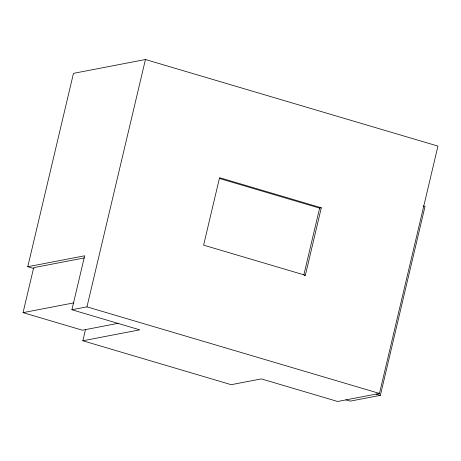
<?xml version="1.0" encoding="UTF-8"?>
<svg xmlns="http://www.w3.org/2000/svg" width="461" height="461" viewBox="0 0 461 461"><rect width="100%" height="100%" fill="white"/><g stroke="black" fill="none" stroke-linecap="round" stroke-linejoin="round"><path stroke-width="0.69" d="M33.935 268.556L27.769 266.729L73.478 73.357L145.44 59.515L437.95 146.097L379.478 393.44L337.648 401.485L261.335 378.896L231.215 384.693L82.842 340.771L85.492 329.557M118.333 323.294L82.398 330.203L23.05 312.639L33.682 267.662L84.409 257.906M82.842 340.771L139.735 329.834L71.91 309.757L84.663 255.792L27.769 266.729M71.91 309.757L86.968 306.859L145.44 59.515M303.851 274.889L319.629 208.13L321.305 207.807L305.355 275.263L304.243 275.476M346.015 399.871L350.251 401.128L380.371 395.336L425.025 206.459L423.204 205.917M23.05 312.639L73.783 302.877M321.305 207.807L219.563 177.692L203.612 245.148L305.355 275.263M219.263 178.419L319.629 208.13M86.968 306.859L379.478 393.44M376.136 394.08L380.371 395.336"/></g></svg>
